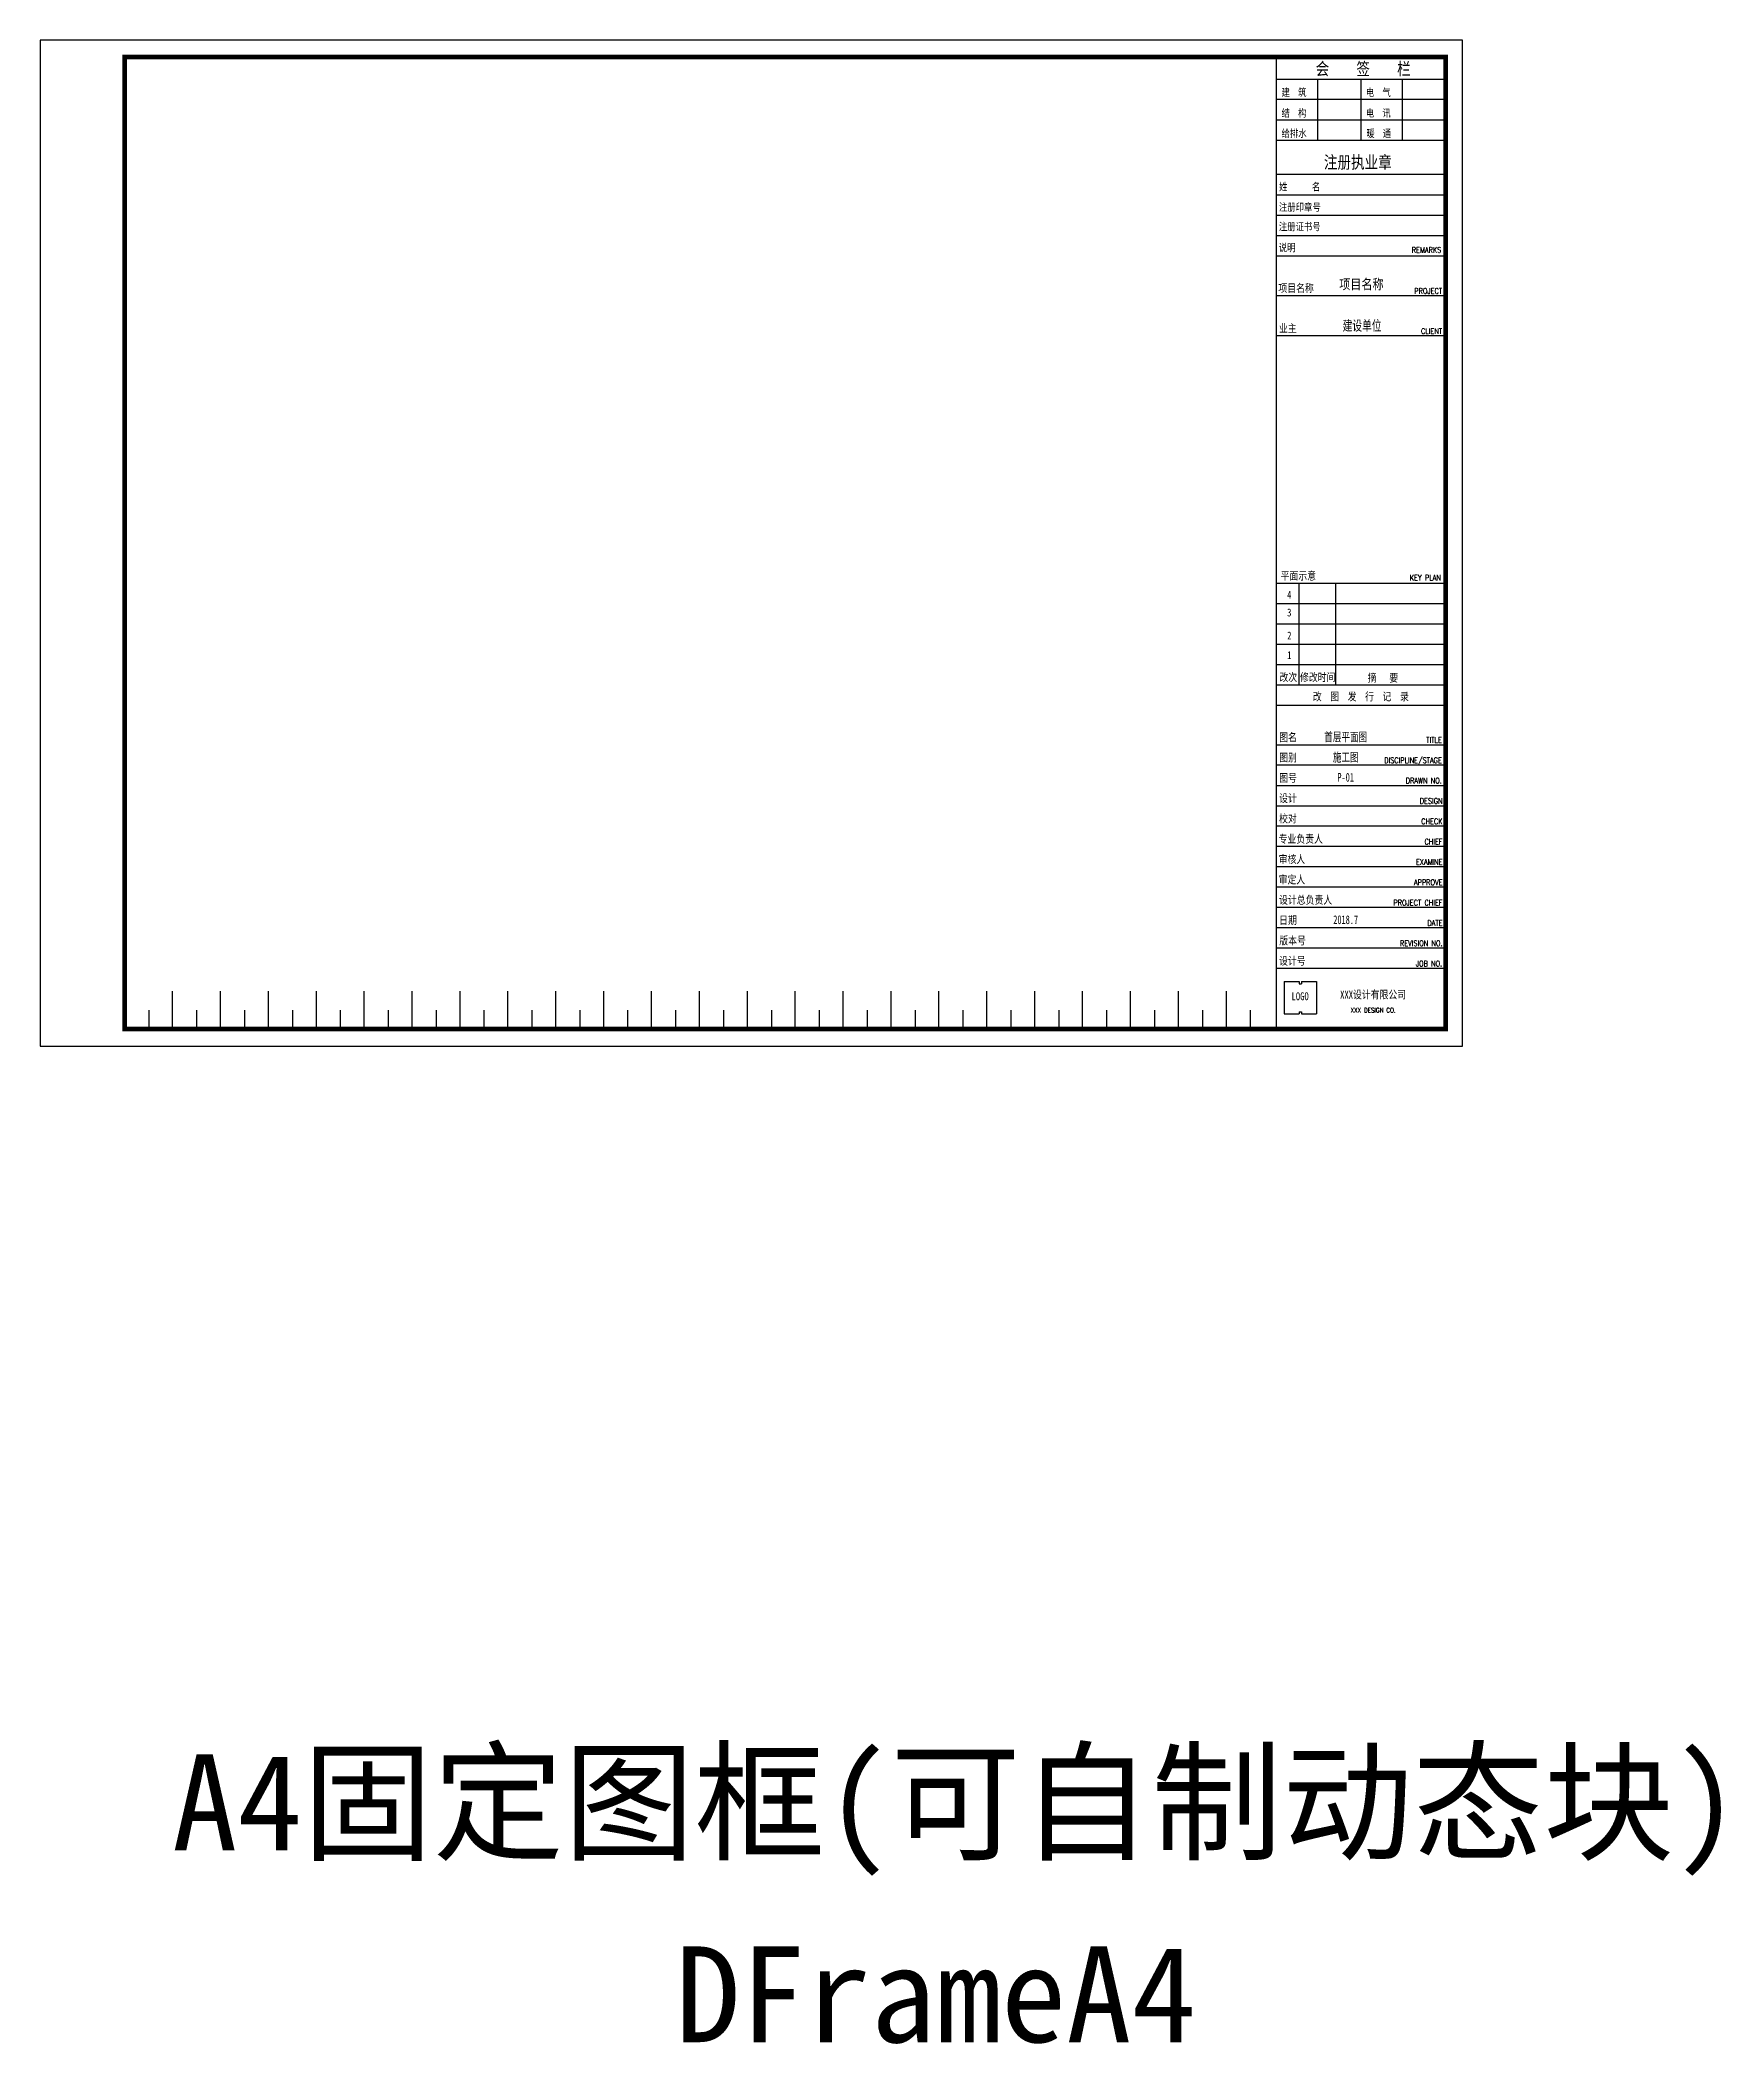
# Model space of a CAD drawing. Header units: millimetres. Extents: x -204 to 3828, y -2242 to 1531.
# Drawn here: x -187.8 to 163.1, y -2241.8 to -1823.5 of the extents above; entities that cross this region are included whole.
import ezdxf
from ezdxf.enums import TextEntityAlignment as Align

# ---------------------------------------------------------------- set-up
doc = ezdxf.new("R2010")
doc.units = ezdxf.units.MM
doc.styles.add('ROMANS', font='romans.shx', dxfattribs={"width": 0.8})
doc.styles.get("Standard").update_dxf_attribs({"font": 'SimSun.ttf'})
doc.styles.add('黑体', font='')
doc.styles.get('黑体').set_extended_font_data('SimHei')

# ---------------------------------------------------------------- blocks, each defined once
blk = doc.blocks.new('DFrameA4')
for p, q in [((258.11, 206.46), (258.11, 3.52)), ((293.46, 206.46), (258.11, 206.46)), ((293.46, 3.54), (293.46, 206.46)), ((293.46, 201.75), (258.11, 201.75)), ((266.69, 201.75), (266.69, 189.02)), ((275.79, 201.75), (275.79, 189.02)), ((284.37, 201.75), (284.37, 189.02)), ((293.46, 197.59), (258.11, 197.59)), ((293.46, 193.27), (258.11, 193.27)), ((293.46, 189.02), (258.11, 189.02)), ((293.46, 181.95), (258.11, 181.95)), ((258.11, 177.71), (293.46, 177.71)), ((258.11, 173.47), (293.46, 173.47)), ((258.11, 169.22), (293.46, 169.22)), ((258.11, 164.98), (293.46, 164.98)), ((258.1, 156.68), (293.46, 156.68)), ((293.46, 148.29), (258.1, 148.29)), ((258.11, 96.63), (293.46, 96.63)), ((262.91, 75.41), (262.91, 96.63)), ((270.52, 75.41), (270.52, 96.63)), ((258.11, 92.38), (293.46, 92.38)), ((258.11, 88.14), (293.46, 88.14)), ((258.11, 83.9), (293.46, 83.9)), ((258.11, 79.66), (293.46, 79.66)), ((258.11, 75.41), (293.46, 75.41)), ((258.11, 71.17), (293.46, 71.17)), ((258.11, 62.91), (293.46, 62.91)), ((258.11, 58.67), (293.46, 58.67)), ((258.11, 54.42), (293.46, 54.42)), ((258.11, 50.18), (293.46, 50.18)), ((258.11, 45.94), (293.46, 45.94)), ((258.11, 41.7), (293.46, 41.7)), ((258.11, 37.46), (293.46, 37.46)), ((258.11, 33.21), (293.46, 33.21)), ((258.11, 28.97), (293.46, 28.97)), ((258.11, 24.73), (293.46, 24.73)), ((258.11, 20.49), (293.46, 20.49)), ((258.11, 16.24), (293.46, 16.24)), ((27.68, 3.54), (27.68, 11.47)), ((37.68, 3.54), (37.68, 11.47)), ((47.68, 3.54), (47.68, 11.47)), ((57.68, 3.54), (57.68, 11.47)), ((67.68, 3.54), (67.68, 11.47)), ((77.68, 3.54), (77.68, 11.47)), ((87.68, 3.54), (87.68, 11.47)), ((97.68, 3.54), (97.68, 11.47)), ((107.68, 3.54), (107.68, 11.47)), ((117.68, 3.54), (117.68, 11.47)), ((127.68, 3.54), (127.68, 11.47)), ((137.68, 3.54), (137.68, 11.47)), ((147.68, 3.54), (147.68, 11.47)), ((157.68, 3.54), (157.68, 11.47)), ((167.68, 3.54), (167.68, 11.47)), ((177.68, 3.54), (177.68, 11.47)), ((187.68, 3.54), (187.68, 11.47)), ((197.68, 3.54), (197.68, 11.47)), ((207.68, 3.54), (207.68, 11.47)), ((217.68, 3.54), (217.68, 11.47)), ((227.68, 3.54), (227.68, 11.47)), ((237.68, 3.54), (237.68, 11.47)), ((247.68, 3.54), (247.68, 11.47)), ((22.68, 7.5), (22.68, 3.54)), ((32.68, 7.5), (32.68, 3.54)), ((42.68, 7.5), (42.68, 3.54)), ((52.68, 7.5), (52.68, 3.54)), ((62.68, 7.5), (62.68, 3.54)), ((72.68, 7.5), (72.68, 3.54)), ((82.68, 7.5), (82.68, 3.54)), ((92.68, 7.5), (92.68, 3.54)), ((102.68, 7.5), (102.68, 3.54)), ((112.68, 7.5), (112.68, 3.54)), ((122.68, 7.5), (122.68, 3.54)), ((132.68, 7.5), (132.68, 3.54)), ((142.68, 7.5), (142.68, 3.54)), ((152.68, 7.5), (152.68, 3.54)), ((162.68, 7.5), (162.68, 3.54)), ((172.68, 7.5), (172.68, 3.54)), ((182.68, 7.5), (182.68, 3.54)), ((192.68, 7.5), (192.68, 3.54)), ((202.68, 7.5), (202.68, 3.54)), ((212.68, 7.5), (212.68, 3.54)), ((222.68, 7.5), (222.68, 3.54)), ((232.68, 7.5), (232.68, 3.54)), ((242.68, 7.5), (242.68, 3.54)), ((252.68, 7.5), (252.68, 3.54)), ((258.11, 3.52), (293.46, 3.54))]:
    blk.add_line(p, q)
at = {"lineweight": -3}
for p, q in [((259.76, 13.44), (262.9, 13.44)), ((259.76, 13.44), (259.76, 6.71)), ((262.9, 13.44), (262.9, 12.99)), ((262.9, 12.99), (263.35, 12.99)), ((263.35, 13.44), (266.49, 13.44)), ((263.35, 13.44), (263.35, 12.99)), ((266.49, 13.44), (266.49, 6.71)), ((259.76, 6.71), (262.9, 6.71)), ((262.9, 7.16), (263.35, 7.16)), ((262.9, 7.16), (262.9, 6.71)), ((263.35, 7.16), (263.35, 6.71)), ((263.35, 6.71), (266.49, 6.71))]:
    blk.add_line(p, q, dxfattribs=at)
blk.add_lwpolyline([(0, 0), (297, 0), (297, 210), (0, 210)], close=True)
at = {"const_width": 1}
blk.add_lwpolyline([(293.46, 206.46), (17.68, 206.46), (17.68, 3.54), (293.46, 3.54)], close=True, dxfattribs=at)
at = {"style": '黑体', "width": 0.800082}
for s, height, p in [('会    签    栏', 2.6012, (266.33, 202.7)), ('建  筑', 1.561, (259.21, 198.3)), ('电  气', 1.561, (276.81, 198.3)), ('结  构', 1.561, (259.21, 193.98)), ('电  讯', 1.561, (276.81, 193.98)), ('给排水', 1.561, (259.21, 189.74)), ('暖  通', 1.561, (276.89, 189.74)), ('注册执业章', 2.601, (268.04, 183.21)), ('姓      名', 1.561, (258.69, 178.59)), ('注册印章号', 1.561, (258.66, 174.35)), ('注册证书号', 1.561, (258.64, 170.28)), ('说明', 1.561, (258.62, 165.88)), ('项目名称', 1.65, (258.55, 157.39)), ('业主', 1.65, (258.67, 149)), ('平面示意', 1.65, (259.02, 97.34)), ('4', 1.65, (260.38, 93.4)), ('3', 1.65, (260.38, 89.69)), ('2', 1.65, (260.38, 84.87)), ('1', 1.65, (260.38, 80.77)), ('图名', 1.65, (258.71, 63.62)), ('图别', 1.65, (258.71, 59.38)), ('图号', 1.65, (258.71, 55.14)), ('设计', 1.65, (258.71, 50.89)), ('校对', 1.65, (258.7, 46.65)), ('专业负责人', 1.65, (258.6, 42.41)), ('审核人', 1.65, (258.6, 38.17)), ('审定人', 1.65, (258.6, 33.92)), ('设计总负责人', 1.65, (258.7, 29.68)), ('日期', 1.65, (258.7, 25.44)), ('版本号', 1.65, (258.73, 21.2)), ('设计号', 1.65, (258.7, 16.95))]:
    blk.add_text(s, height=height, dxfattribs=at).set_placement(p)
at = {"style": 'ROMANS', "width": 0.700071}
for s, height, p in [('REMARKS', 1.171, (292.56, 165.61)), ('PROJECT', 1.165, (292.73, 157.05)), ('CLIENT', 1.165, (292.73, 148.66)), ('KEY PLAN', 1.165, (292.48, 97.17)), ('TITLE', 1.165, (292.67, 63.31)), ('DISCIPLINE/STAGE', 1.1653, (292.67, 59.07)), ('DRAWN NO.', 1.165, (292.67, 54.83)), ('DESIGN', 1.165, (292.82, 50.58)), ('CHECK', 1.165, (292.82, 46.31)), ('CHIEF', 1.165, (292.82, 42.07)), ('EXAMINE', 1.165, (292.82, 37.83)), ('APPROVE', 1.165, (292.82, 33.59)), ('PROJECT CHIEF', 1.1653, (292.82, 29.34)), ('DATE', 1.165, (292.82, 25.1)), ('REVISION NO.', 1.1653, (292.82, 20.86)), ('JOB NO.', 1.165, (292.75, 16.62))]:
    blk.add_text(s, height=height, dxfattribs=at).set_placement(p, align=Align.RIGHT)
for s, height, style, width, p in [('改次', 1.65, '黑体', 0.800082, (260.62, 77.04)), ('修改时间', 1.65, '黑体', 0.800082, (266.76, 77.04)), ('摘   要', 1.65, '黑体', 0.800082, (280.37, 76.92)), ('改  图  发  行  记  录', 1.6498, '黑体', 0.800082, (275.76, 73.01)), ('LOGO', 1.65, '黑体', 0.800082, (263.09, 10.39)), ('XXX设计有限公司', 1.65, '黑体', 0.800082, (278.33, 10.78)), ('XXX DESIGN CO.', 1.0026, 'ROMANS', 0.700071, (278.33, 7.47))]:
    blk.add_text(s, height=height, dxfattribs=dict(style=style, width=width)).set_placement(p, align=Align.MIDDLE)
at = {"color": 2, "style": '黑体'}
for tag, height, width, p in [('项目名称', 2.12, 0.800082, (275.89, 159.08)), ('建设单位', 2.12, 0.700071, (276.02, 150.45)), ('图名', 1.82, 0.700071, (272.6, 64.58)), ('图别', 1.82, 0.700071, (272.6, 60.33)), ('图号', 1.82, 0.700071, (272.6, 56.09)), ('日期', 1.82, 0.700071, (272.6, 26.36))]:
    blk.add_attdef(tag, text='', height=height, dxfattribs=dict(at, width=width)).set_placement(p, align=Align.MIDDLE)

msp = doc.modelspace()

# ---------------------------------------------------------------- block references
msp.add_blockref('DFrameA4', (-187.84, -2033.46)).add_auto_attribs({'项目名称': '项目名称', '建设单位': '建设单位', '图别': '施工图', '图名': '首层平面图', '图号': 'P-01', '日期': '2018.7'})

# ---------------------------------------------------------------- texts
at = {"color": 6}
for s, p in [('A4固定图框(可自制动态块)', (-160.28, -2201.33)), ('DFrameA4', (-55.22, -2241.42))]:
    msp.add_text(s, height=20, dxfattribs=at).set_placement(p)

doc.saveas('drawing.dxf')
